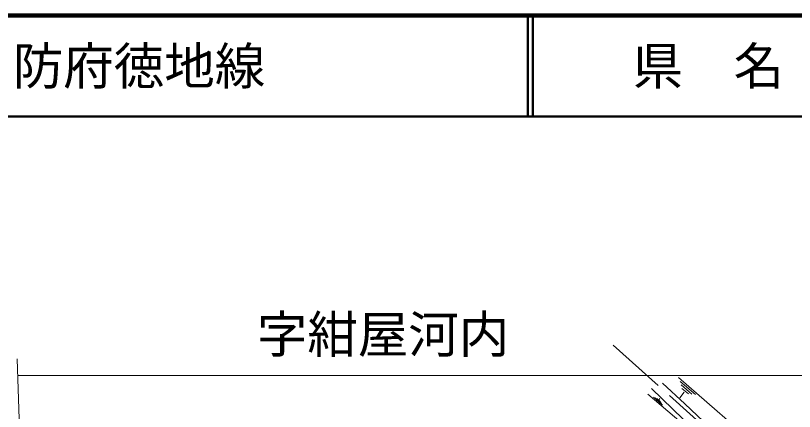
# Model space of a CAD drawing. Units: millimetres, scale not verified. Extents: x 40000 to 680000, y 20000 to 380000.
# Drawn here: x 247008 to 324146, y 340801 to 380000 of the extents above; entities that cross this region are included whole.
import ezdxf
from ezdxf.enums import TextEntityAlignment as Align

# ---------------------------------------------------------------- set-up
doc = ezdxf.new("R2010")
doc.units = ezdxf.units.MM
doc.header["$LTSCALE"] = 1000
doc.linetypes.add('DASHED', pattern=[7.5, 6, -1.5])
for name, color, linetype, lineweight in [('M-BGD', 7, 'Continuous', 13), ('M-STR-HTXT', 7, 'Continuous', 13), ('M-TTL', 2, 'Continuous', 140), ('M-TTL-LINE', 7, 'Continuous', 50)]:
    doc.layers.add(name, color=color, linetype=linetype, lineweight=lineweight)
doc.layers.add('M-BMK-HTXT', color=7, linetype='Continuous')
doc.layers.add('M-TTL-TXT', color=7, linetype='Continuous')
doc.styles.add('ＭＳ ゴシック', font='')
doc.styles.get('ＭＳ ゴシック').set_extended_font_data('MS Gothic')

msp = doc.modelspace()

# ---------------------------------------------------------------- linework, layer by layer
at = {"layer": 'M-BGD'}
for p, q in [((312845, 343770), (314341, 342486)), ((312925, 343424), (313994, 342507)), ((313238, 342694), (312794, 342152)), ((313006, 343078), (313647, 342528)), ((311080, 341430), (310203, 342228)), ((310986, 341585), (310359, 342154)), ((310892, 341739), (310516, 342081)), ((310725, 341938), (310828, 342074))]:
    msp.add_line(p, q, dxfattribs=at)
at = {"layer": 'M-BGD', "linetype": 'DASHED'}
msp.add_lwpolyline([(306189, 347374), (319725, 335261), (322522, 330329), (325973, 313739), (311812, 310468), (298148, 306183)], dxfattribs=at)
at = {"layer": 'M-BGD'}
for points in [[(312657, 344152), (318275, 339286), (323513, 334482), (344644, 332433), (358506, 328317), (362536, 325285), (372669, 323152), (375596, 321331), (381540, 315960), (389486, 314892), (393740, 316442), (397209, 315355), (403457, 313343), (418524, 307276), (419024, 305582), (417751, 299852), (416966, 296891), (416245, 296546)], [(325159, 326127), (324820, 328791), (322665, 332444), (319966, 335235), (313287, 341555), (311081, 343597)], [(309988, 343055), (317311, 335981), (309616, 342497)]]:
    msp.add_lwpolyline(points, dxfattribs=at)
at = {"layer": 'M-STR-HTXT'}
for p, q in [((248209, 313996), (247180, 346025)), ((247234, 344350), (563121, 344334))]:
    msp.add_line(p, q, dxfattribs=at)
at = {"layer": 'M-TTL'}
msp.add_line((680000, 380000), (40000, 380000), dxfattribs=at)
at = {"layer": 'M-TTL-LINE'}
for p, q in [((297750, 380000), (297750, 370000)), ((298250, 380000), (298250, 370000)), ((40000, 370000), (680000, 370000))]:
    msp.add_line(p, q, dxfattribs=at)

# ---------------------------------------------------------------- texts
at = {"layer": 'M-BMK-HTXT', "style": 'ＭＳ ゴシック'}
msp.add_text('字紺屋河内', height=3666, dxfattribs=at).set_placement((283406, 348435), align=Align.MIDDLE_CENTER)
at = {"layer": 'M-TTL-TXT', "style": 'ＭＳ ゴシック'}
msp.add_text('主要地方道\u3000防府徳地線', height=3666, dxfattribs=at).set_placement((216734, 375000), align=Align.MIDDLE_LEFT)
msp.add_text('県\u3000名', height=3666, dxfattribs=at).set_placement((315625, 375000), align=Align.MIDDLE_CENTER)

doc.saveas('drawing.dxf')
